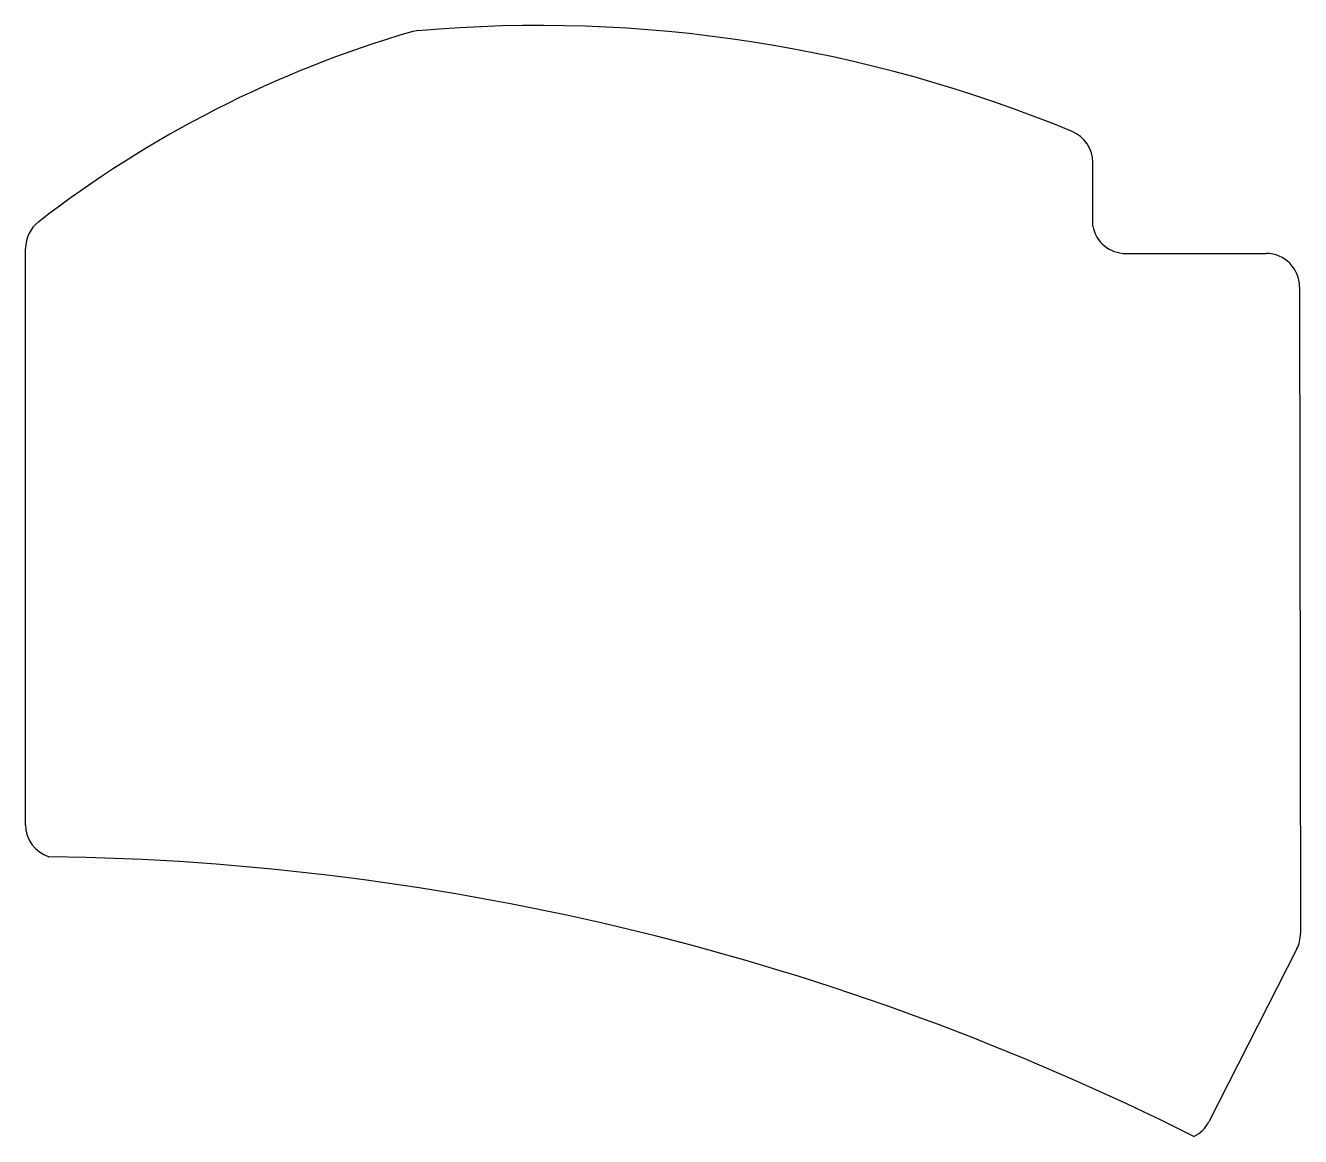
# Model space of a CAD drawing. Header units: millimetres. Extents: x 90 to 204, y -136 to -37.
import ezdxf

# ---------------------------------------------------------------- set-up
doc = ezdxf.new("R2010")
doc.units = ezdxf.units.MM

msp = doc.modelspace()

# ---------------------------------------------------------------- linework, layer by layer
for p, q in [((185.05, -54.6), (185.05, -48.91)), ((89.55, -108.16), (89.55, -56.6)), ((188, -57.05), (200.55, -57.05)), ((203.55, -60.05), (203.63, -117.9)), ((203.3, -119.27), (195.42, -134.74))]:
    msp.add_line(p, q)
for centre, radius, start, end in [((152, -133.25), 100, 106.2038, 127.7985), ((124.93, -40.1), 3, 94.9408, 106.2038), ((135.44, -161.65), 125, 67.5388, 94.9408), ((182.05, -48.91), 3, 0, 67.5388), ((92.55, -56.6), 3, 127.7985, 180), ((188, -54.05), 3, 190.4753, 270), ((200.55, -60.05), 3, 0.0739, 90), ((92.55, -108.16), 3, 180, 252.4028), ((88.5, -346), 235, 63.3, 89.2337), ((200.63, -117.91), 3, 333, 0.0739), ((192.75, -133.38), 3, 296.6, 333)]:
    msp.add_arc(centre, radius, start, end)

doc.saveas('drawing.dxf')
